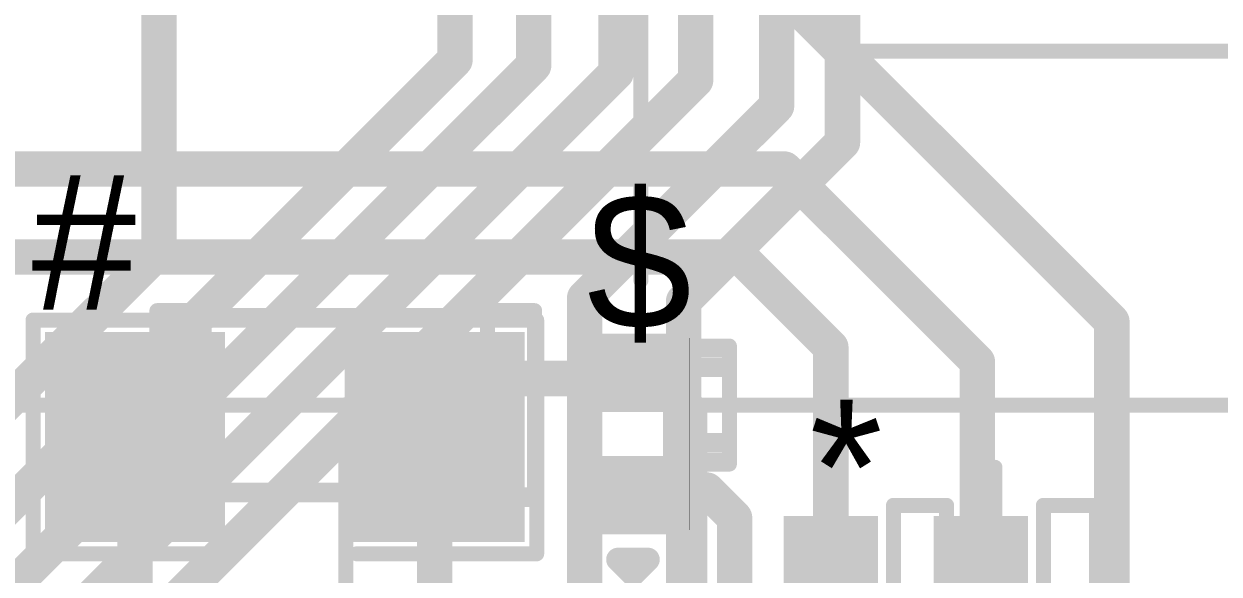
# Model space of a CAD drawing. Header units: millimetres. Extents: x -16 to 330, y -45 to 150.
# Drawn here: x 76.53 to 86.66, y 15.58 to 20.24 of the extents above; entities that cross this region are included whole.
import ezdxf

# ---------------------------------------------------------------- set-up
doc = ezdxf.new("R2010")
doc.units = ezdxf.units.MM
for name, color, linetype in [('BottomLayer', 5, 'Continuous'), ('Mechanical13', 56, 'Continuous'), ('TopLayer', 1, 'Continuous'), ('TopOverlay', 2, 'Continuous'), ('TopPaste', 8, 'Continuous'), ('TopSolder', 216, 'Continuous')]:
    doc.layers.add(name, color=color, linetype=linetype)
doc.styles.add('Arial', font='arial.ttf', dxfattribs={"height": 0.2})

# ---------------------------------------------------------------- blocks, each defined once
blk = doc.blocks.new('C___1206_40')
at = {"layer": 'TopLayer'}
for points in [[(-2.032, 0.889), (-0.508, 0.889), (-0.508, -0.889), (-2.032, -0.889)], [(0.508, 0.889), (2.032, 0.889), (2.032, -0.889), (0.508, -0.889)]]:
    blk.add_hatch(color=1, dxfattribs=at).paths.add_polyline_path(points)
at = {"layer": 'TopPaste'}
for points in [[(-2.032, 0.889), (-0.508, 0.889), (-0.508, -0.889), (-2.032, -0.889)], [(0.508, 0.889), (2.032, 0.889), (2.032, -0.889), (0.508, -0.889)]]:
    blk.add_hatch(color=8, dxfattribs=at).paths.add_polyline_path(points)
at = {"layer": 'TopSolder'}
for points in [[(-2.032, 0.889), (-0.508, 0.889), (-0.508, -0.889), (-2.032, -0.889)], [(0.508, 0.889), (2.032, 0.889), (2.032, -0.889), (0.508, -0.889)]]:
    blk.add_hatch(color=216, dxfattribs=at).paths.add_polyline_path(points)
at = {"layer": 'TopOverlay', "const_width": 0.127}
for points in [[(-2.1336, -0.9905999999999999), (-2.1336, 0.9905999999999999)], [(-2.1336, 0.9905999999999999), (-0.6096, 0.9905999999999999)], [(0.6096, 0.9905999999999999), (2.1336, 0.9905999999999999)], [(2.1336, -0.9905999999999999), (2.1336, 0.9905999999999999)], [(-2.1336, -0.9905999999999999), (-0.6096, -0.9905999999999999)], [(0.6096, -0.9905999999999999), (2.1336, -0.9905999999999999)]]:
    blk.add_lwpolyline(points, dxfattribs=at)
at = {"layer": 'TopOverlay', "const_width": 0.0635}
for points in [[(-2.16535, 0.9905999999999999, 1), (-2.10185, 0.9905999999999999, 1)], [(-2.16535, 0.9905999999999999, 1), (-2.10185, 0.9905999999999999, 1)], [(-0.64135, 0.9905999999999999, 1), (-0.57785, 0.9905999999999999, 1)], [(0.57785, 0.9905999999999999, 1), (0.64135, 0.9905999999999999, 1)], [(2.10185, 0.9905999999999999, 1), (2.16535, 0.9905999999999999, 1)], [(2.10185, 0.9905999999999999, 1), (2.16535, 0.9905999999999999, 1)], [(-2.16535, -0.9905999999999999, 1), (-2.10185, -0.9905999999999999, 1)], [(-2.16535, -0.9905999999999999, 1), (-2.10185, -0.9905999999999999, 1)], [(-0.64135, -0.9905999999999999, 1), (-0.57785, -0.9905999999999999, 1)], [(0.57785, -0.9905999999999999, 1), (0.64135, -0.9905999999999999, 1)], [(2.10185, -0.9905999999999999, 1), (2.16535, -0.9905999999999999, 1)], [(2.10185, -0.9905999999999999, 1), (2.16535, -0.9905999999999999, 1)]]:
    blk.add_lwpolyline(points, format="xyb", close=True, dxfattribs=at)
blk = doc.blocks.new('SOP_4_1_27_________B____2_6___60')
at = {"layer": 'TopLayer'}
for points in [[(-3.87499987, 1.03500047), (-2.37500033, 1.03500047), (-2.37500033, 0.23499953), (-3.87499987, 0.23499953)], [(2.37500033, 1.03500047), (3.87499987, 1.03500047), (3.87499987, 0.23499953), (2.37500033, 0.23499953)], [(2.37500033, 1.03500047), (3.87499987, 1.03500047), (3.87499987, 0.23499953), (2.37500033, 0.23499953)], [(-3.87499987, -0.23499953), (-2.37500033, -0.23499953), (-2.37500033, -1.03500047), (-3.87499987, -1.03500047)], [(2.37500033, -0.23499953), (3.87499987, -0.23499953), (3.87499987, -1.03500047), (2.37500033, -1.03500047)]]:
    blk.add_hatch(color=1, dxfattribs=at).paths.add_polyline_path(points)
at = {"layer": 'TopPaste'}
for points in [[(-3.87499987, 1.03500047), (-2.37500033, 1.03500047), (-2.37500033, 0.23499953), (-3.87499987, 0.23499953)], [(2.37500033, 1.03500047), (3.87499987, 1.03500047), (3.87499987, 0.23499953), (2.37500033, 0.23499953)], [(2.37500033, 1.03500047), (3.87499987, 1.03500047), (3.87499987, 0.23499953), (2.37500033, 0.23499953)], [(-3.87499987, -0.23499953), (-2.37500033, -0.23499953), (-2.37500033, -1.03500047), (-3.87499987, -1.03500047)], [(2.37500033, -0.23499953), (3.87499987, -0.23499953), (3.87499987, -1.03500047), (2.37500033, -1.03500047)]]:
    blk.add_hatch(color=8, dxfattribs=at).paths.add_polyline_path(points)
at = {"layer": 'TopSolder'}
for points in [[(-3.87499987, 1.03500047), (-2.37500033, 1.03500047), (-2.37500033, 0.23499953), (-3.87499987, 0.23499953)], [(2.37500033, 1.03500047), (3.87499987, 1.03500047), (3.87499987, 0.23499953), (2.37500033, 0.23499953)], [(2.37500033, 1.03500047), (3.87499987, 1.03500047), (3.87499987, 0.23499953), (2.37500033, 0.23499953)], [(-3.87499987, -0.23499953), (-2.37500033, -0.23499953), (-2.37500033, -1.03500047), (-3.87499987, -1.03500047)], [(2.37500033, -0.23499953), (3.87499987, -0.23499953), (3.87499987, -1.03500047), (2.37500033, -1.03500047)]]:
    blk.add_hatch(color=216, dxfattribs=at).paths.add_polyline_path(points)
at = {"layer": 'TopOverlay', "const_width": 0.127}
for points in [[(-1.778, 1.4478), (2.0828, 1.4478)], [(-4.1656, 0.7619999999999999), (-4.1656, 0.508)], [(-4.1656, 0.7619999999999999), (-4.0386, 0.635)], [(-4.0386, 0.635), (-4.1656, 0.508)], [(-1.778, -1.4478), (2.0828, -1.4478)]]:
    blk.add_lwpolyline(points, dxfattribs=at)
at = {"layer": 'TopOverlay', "const_width": 0.0635}
for points in [[(-1.80975, 1.4478, 1), (-1.74625, 1.4478, 1)], [(2.05105, 1.4478, 1), (2.11455, 1.4478, 1)], [(-4.19735, 0.7619999999999999, 1), (-4.13385, 0.7619999999999999, 1)], [(-4.19735, 0.7619999999999999, 1), (-4.13385, 0.7619999999999999, 1)], [(-4.070349999999999, 0.635, 1), (-4.00685, 0.635, 1)], [(-4.070349999999999, 0.635, 1), (-4.00685, 0.635, 1)], [(-4.19735, 0.508, 1), (-4.13385, 0.508, 1)], [(-4.19735, 0.508, 1), (-4.13385, 0.508, 1)], [(-1.80975, -1.4478, 1), (-1.74625, -1.4478, 1)], [(2.05105, -1.4478, 1), (2.11455, -1.4478, 1)]]:
    blk.add_lwpolyline(points, format="xyb", close=True, dxfattribs=at)
blk = doc.blocks.new('R___0402_98')
at = {"layer": 'TopLayer'}
for points in [[(-0.6985, -0.3175), (-0.6985, 0.3175), (-0.2412999999999999, 0.3175), (-0.2413, -0.3175)], [(0.2412999999999999, -0.3175), (0.2413, 0.3175), (0.6985, 0.3175), (0.6985, -0.3175)]]:
    blk.add_hatch(color=1, dxfattribs=at).paths.add_polyline_path(points)
at = {"layer": 'TopPaste'}
for points in [[(-0.6985, -0.3175), (-0.6985, 0.3175), (-0.2412999999999999, 0.3175), (-0.2413, -0.3175)], [(0.2412999999999999, -0.3175), (0.2413, 0.3175), (0.6985, 0.3175), (0.6985, -0.3175)]]:
    blk.add_hatch(color=8, dxfattribs=at).paths.add_polyline_path(points)
at = {"layer": 'TopSolder'}
for points in [[(-0.75350116, -0.37250116), (-0.75350116, 0.37250116), (-0.1862988399999999, 0.37250116), (-0.18629884, -0.37250116)], [(0.1862988399999999, -0.37250116), (0.18629884, 0.37250116), (0.75350116, 0.37250116), (0.75350116, -0.37250116)]]:
    blk.add_hatch(color=216, dxfattribs=at).paths.add_polyline_path(points)
at = {"layer": 'TopOverlay'}
for points, const_width in [([(-0.7874, 0.4064), (0.7874, 0.4064)], 0.127), ([(-0.7874, 0.4064), (-0.7874, -0.4064)], 0.127), ([(0.7874, 0.4064), (0.7874, -0.4064)], 0.127), ([(-0.7874, -0.4064), (0.7874, -0.4064)], 0.127), ([(-0.8128, -0.4318), (0.8128, -0.4318)], 0.0032258)]:
    blk.add_lwpolyline(points, dxfattribs=dict(at, const_width=const_width))
for points, const_width in [([(-0.8191499999999999, 0.4064, 1), (-0.7556499999999999, 0.4064, 1)], 0.0635), ([(-0.8191499999999999, 0.4064, 1), (-0.7556499999999999, 0.4064, 1)], 0.0635), ([(0.7556499999999999, 0.4064, 1), (0.8191499999999999, 0.4064, 1)], 0.0635), ([(0.7556499999999999, 0.4064, 1), (0.8191499999999999, 0.4064, 1)], 0.0635), ([(-0.8191499999999999, -0.4064, 1), (-0.7556499999999999, -0.4064, 1)], 0.0635), ([(-0.8191499999999999, -0.4064, 1), (-0.7556499999999999, -0.4064, 1)], 0.0635), ([(0.7556499999999999, -0.4064, 1), (0.8191499999999999, -0.4064, 1)], 0.0635), ([(0.7556499999999999, -0.4064, 1), (0.8191499999999999, -0.4064, 1)], 0.0635), ([(-0.81360518, -0.4318, 1), (-0.8119948199999999, -0.4318, 1)], 0.0016129), ([(0.8119948199999999, -0.4318, 1), (0.81360518, -0.4318, 1)], 0.0016129)]:
    blk.add_lwpolyline(points, format="xyb", close=True, dxfattribs=dict(at, const_width=const_width))
blk = doc.blocks.new('ABS_182')
at = {"layer": 'TopLayer'}
for points in [[(-3.60999913, 2.50000135), (-2.10999959, 2.50000135), (-2.10999959, 1.60000061), (-3.60999913, 1.60000061)], [(2.10999959, 2.50000135), (3.60999913, 2.50000135), (3.60999913, 1.60000061), (2.10999959, 1.60000061)], [(-3.60999913, -1.60000061), (-2.10999959, -1.60000061), (-2.10999959, -2.50000135), (-3.60999913, -2.50000135)], [(2.10999959, -1.60000061), (3.60999913, -1.60000061), (3.60999913, -2.50000135), (2.10999959, -2.50000135)]]:
    blk.add_hatch(color=1, dxfattribs=at).paths.add_polyline_path(points)
at = {"layer": 'TopPaste'}
for points in [[(-3.60999913, 2.50000135), (-2.10999959, 2.50000135), (-2.10999959, 1.60000061), (-3.60999913, 1.60000061)], [(2.10999959, 2.50000135), (3.60999913, 2.50000135), (3.60999913, 1.60000061), (2.10999959, 1.60000061)], [(-3.60999913, -1.60000061), (-2.10999959, -1.60000061), (-2.10999959, -2.50000135), (-3.60999913, -2.50000135)], [(2.10999959, -1.60000061), (3.60999913, -1.60000061), (3.60999913, -2.50000135), (2.10999959, -2.50000135)]]:
    blk.add_hatch(color=8, dxfattribs=at).paths.add_polyline_path(points)
at = {"layer": 'TopSolder'}
for points in [[(-3.60999913, 2.50000135), (-2.10999959, 2.50000135), (-2.10999959, 1.60000061), (-3.60999913, 1.60000061)], [(2.10999959, 2.50000135), (3.60999913, 2.50000135), (3.60999913, 1.60000061), (2.10999959, 1.60000061)], [(-3.60999913, -1.60000061), (-2.10999959, -1.60000061), (-2.10999959, -2.50000135), (-3.60999913, -2.50000135)], [(2.10999959, -1.60000061), (3.60999913, -1.60000061), (3.60999913, -2.50000135), (2.10999959, -2.50000135)]]:
    blk.add_hatch(color=216, dxfattribs=at).paths.add_polyline_path(points)
at = {"layer": 'TopOverlay'}
for points, const_width in [([(1.78999896, 2.50000008), (-1.78999896, 2.50000008)], 0.127), ([(-3.937, 2.0066), (-3.937, 2.2606)], 0.1999996), ([(-3.81, 2.1336), (-3.937, 2.2606)], 0.1999996), ([(-3.937, 2.0066), (-3.81, 2.1336)], 0.1999996), ([(-2.20000068, -1.27999998), (-2.20000068, 1.27999998)], 0.127), ([(2.20000068, -1.27999998), (2.20000068, 1.27999998)], 0.127), ([(1.78999896, -2.50000008), (-1.78999896, -2.50000008)], 0.127)]:
    blk.add_lwpolyline(points, dxfattribs=dict(at, const_width=const_width))
for points, const_width in [([(-1.82174896, 2.50000008, 1), (-1.75824896, 2.50000008, 1)], 0.0635), ([(1.75824896, 2.50000008, 1), (1.82174896, 2.50000008, 1)], 0.0635), ([(-3.9869999, 2.2606, 1), (-3.887000099999999, 2.2606, 1)], 0.0999998), ([(-3.9869999, 2.2606, 1), (-3.887000099999999, 2.2606, 1)], 0.0999998), ([(-3.8599999, 2.1336, 1), (-3.7600001, 2.1336, 1)], 0.0999998), ([(-3.8599999, 2.1336, 1), (-3.7600001, 2.1336, 1)], 0.0999998), ([(-3.9869999, 2.0066, 1), (-3.887000099999999, 2.0066, 1)], 0.0999998), ([(-3.9869999, 2.0066, 1), (-3.887000099999999, 2.0066, 1)], 0.0999998), ([(-2.23175068, 1.27999998, 1), (-2.16825068, 1.27999998, 1)], 0.0635), ([(2.16825068, 1.27999998, 1), (2.23175068, 1.27999998, 1)], 0.0635), ([(-2.23175068, -1.27999998, 1), (-2.16825068, -1.27999998, 1)], 0.0635), ([(2.16825068, -1.27999998, 1), (2.23175068, -1.27999998, 1)], 0.0635), ([(-1.82174896, -2.50000008, 1), (-1.75824896, -2.50000008, 1)], 0.0635), ([(1.75824896, -2.50000008, 1), (1.82174896, -2.50000008, 1)], 0.0635)]:
    blk.add_lwpolyline(points, format="xyb", close=True, dxfattribs=dict(at, const_width=const_width))

msp = doc.modelspace()

# ---------------------------------------------------------------- linework, layer by layer
at = {"layer": 'BottomLayer', "const_width": 0.2999994}
for points in [[(83.4643873, 19.2353819), (83.4643873, 25.57561052)], [(81.54608277999999, 19.82410564), (81.54608277999999, 25.27894106)], [(82.9055873, 19.54227486), (82.9055873, 25.10778824)], [(82.2197873, 19.76121016), (82.2197873, 24.81581016)], [(80.18121378, 19.93243664), (80.18121378, 24.10381006)], [(80.8481873, 19.88821016), (80.8481873, 22.88541016)], [(77.6731873, 18.31341016), (77.6731873, 21.56461016)], [(70.9929873, 10.74421016), (80.18121378, 19.93243664)], [(71.1453873, 10.18541016), (80.8481873, 19.88821016)], [(71.3485873, 9.62661016), (81.54608277999999, 19.82410564)], [(72.1613873, 9.70281016), (82.2197873, 19.76121016)], [(81.2799873, 17.91667486), (82.9055873, 19.54227486)], [(82.1181873, 17.8891819), (83.4643873, 19.2353819)], [(70.7135873, 11.35381016), (77.6731873, 18.31341016)], [(81.2799873, 3.12421016), (81.2799873, 17.91667486)], [(82.1181873, 3.20041016), (82.1181873, 17.8891819)]]:
    msp.add_lwpolyline(points, dxfattribs=at)
at = {"layer": 'BottomLayer', "const_width": 0.1499997}
for points in [[(80.1062152, 19.93243664, 1), (80.25621235999999, 19.93243664, 1)], [(80.1062152, 19.93243664, 1), (80.25621235999999, 19.93243664, 1)], [(80.77318872, 19.88821016, 1), (80.92318587999999, 19.88821016, 1)], [(80.77318872, 19.88821016, 1), (80.92318587999999, 19.88821016, 1)], [(81.47108419999999, 19.82410564, 1), (81.62108136, 19.82410564, 1)], [(81.47108419999999, 19.82410564, 1), (81.62108136, 19.82410564, 1)], [(82.14478872, 19.76121016, 1), (82.29478587999999, 19.76121016, 1)], [(82.14478872, 19.76121016, 1), (82.29478587999999, 19.76121016, 1)], [(82.83058872, 19.54227486, 1), (82.98058587999999, 19.54227486, 1)], [(82.83058872, 19.54227486, 1), (82.98058587999999, 19.54227486, 1)], [(83.38938872, 19.2353819, 1), (83.53938588, 19.2353819, 1)], [(83.38938872, 19.2353819, 1), (83.53938588, 19.2353819, 1)], [(77.59818872, 18.31341016, 1), (77.74818588, 18.31341016, 1)], [(77.59818872, 18.31341016, 1), (77.74818588, 18.31341016, 1)], [(81.20498871999999, 17.91667486, 1), (81.35498587999999, 17.91667486, 1)], [(81.20498871999999, 17.91667486, 1), (81.35498587999999, 17.91667486, 1)], [(82.04318872, 17.8891819, 1), (82.19318587999999, 17.8891819, 1)], [(82.04318872, 17.8891819, 1), (82.19318587999999, 17.8891819, 1)]]:
    msp.add_lwpolyline(points, format="xyb", close=True, dxfattribs=at)
at = {"layer": 'Mechanical13', "const_width": 0.127}
for points in [[(81.7562373, 18.06407868), (81.7562373, 26.00881006)], [(81.7562373, 18.06407868), (81.7562373, 26.00881006)], [(83.56150674, 20.00880936), (91.50623811999999, 20.00880936)], [(83.56150674, 20.00880936), (91.50623811999999, 20.00880936)], [(77.65623787999999, 17.80880868), (78.05623708, 17.80880868)], [(77.65623787999999, 17.76880876), (77.65623787999999, 17.80880868)], [(77.65623787999999, 17.76880876), (80.85623655999999, 17.76880876)], [(77.65623787999999, 16.24880926), (77.65623787999999, 17.76880876)], [(78.05623708, 17.76880876), (78.05623708, 17.80880868)], [(78.05623708, 16.24880926), (78.05623708, 17.76880876)], [(80.45623735999999, 17.80880868), (80.85623655999999, 17.80880868)], [(80.45623735999999, 17.76880876), (80.45623735999999, 17.80880868)], [(80.45623735999999, 16.24880926), (80.45623735999999, 17.76880876)], [(80.85623655999999, 17.76880876), (80.85623655999999, 17.80880868)], [(80.85623655999999, 16.24880926), (80.85623655999999, 17.76880876)], [(78.05623708, 17.72880884), (80.45623735999999, 17.72880884)], [(82.0062368, 17.50880928), (82.50623834, 17.50880928)], [(82.0062368, 17.47380808), (82.0062368, 17.50880928)], [(82.0062368, 17.47380808), (82.50623834, 17.47380808)], [(82.0062368, 17.34380834), (82.0062368, 17.47380808)], [(82.50623834, 17.47380808), (82.50623834, 17.50880928)], [(82.50623834, 17.34380834), (82.50623834, 17.47380808)], [(82.0062368, 17.34380834), (82.50623834, 17.34380834)], [(82.0062368, 17.30880968), (82.0062368, 17.34380834)], [(82.0062368, 17.30880968), (82.50623834, 17.30880968)], [(82.0062368, 16.70880834), (82.0062368, 17.30880968)], [(82.50623834, 17.30880968), (82.50623834, 17.34380834)], [(82.50623834, 16.70880834), (82.50623834, 17.30880968)], [(72.25623598, 17.00881028), (80.20096735999999, 17.00881028)], [(72.25623598, 17.00881028), (80.20096735999999, 17.00881028)], [(75.2838728, 17.00881028), (79.25623722, 17.00881028)], [(75.2838728, 17.00881028), (79.25623722, 17.00881028)], [(79.25623722, 9.064078899999998), (79.25623722, 17.00881028)], [(79.25623722, 9.064078899999998), (79.25623722, 17.00881028)], [(82.2562363, 17.00881028), (90.20096767999999, 17.00881028)], [(82.2562363, 17.00881028), (90.20096767999999, 17.00881028)], [(82.2562363, 13.03644332), (82.2562363, 17.00881028)], [(82.2562363, 13.03644332), (82.2562363, 17.00881028)], [(82.0062368, 16.70880834), (82.50623834, 16.70880834)], [(82.0062368, 16.67380968), (82.0062368, 16.70880834)], [(82.0062368, 16.67380968), (82.50623834, 16.67380968)], [(82.0062368, 16.54380994), (82.0062368, 16.67380968)], [(82.50623834, 16.67380968), (82.50623834, 16.70880834)], [(82.50623834, 16.54380994), (82.50623834, 16.67380968)], [(82.0062368, 16.54380994), (82.50623834, 16.54380994)], [(82.0062368, 16.50880874), (82.0062368, 16.54380994)], [(82.50623834, 16.50880874), (82.50623834, 16.54380994)], [(82.0062368, 16.50880874), (82.50623834, 16.50880874)], [(84.75623638, 12.50880912), (84.75623638, 16.48117354)], [(84.75623638, 12.50880912), (84.75623638, 16.48117354)], [(77.65623787999999, 16.20880934), (77.65623787999999, 16.24880926)], [(77.65623787999999, 16.24880926), (80.85623655999999, 16.24880926)], [(78.05623708, 16.28880918), (80.45623735999999, 16.28880918)], [(78.05623708, 16.20880934), (78.05623708, 16.24880926)], [(80.45623735999999, 16.20880934), (80.45623735999999, 16.24880926)], [(80.85623655999999, 16.20880934), (80.85623655999999, 16.24880926)], [(77.65623787999999, 16.20880934), (78.05623708, 16.20880934)], [(80.45623735999999, 16.20880934), (80.85623655999999, 16.20880934)], [(83.8962381, 16.15880944), (84.34623719999999, 16.15880944)], [(83.8962381, 15.108809), (83.8962381, 16.15880944)], [(84.34623719999999, 15.108809), (84.34623719999999, 16.15880944)], [(85.1662381, 16.15880944), (85.6162372, 16.15880944)], [(85.1662381, 15.108809), (85.1662381, 16.15880944)], [(85.6162372, 15.108809), (85.6162372, 16.15880944)]]:
    msp.add_lwpolyline(points, dxfattribs=at)
at = {"layer": 'Mechanical13'}
for points, const_width in [([(83.52975674, 20.00880936, 1), (83.59325674, 20.00880936, 1)], 0.0635), ([(83.52975674, 20.00880936, 1), (83.59325674, 20.00880936, 1)], 0.0635), ([(81.7244873, 18.06407868, 1), (81.7879873, 18.06407868, 1)], 0.0635), ([(81.7244873, 18.06407868, 1), (81.7879873, 18.06407868, 1)], 0.0635), ([(77.62448788, 17.80880868, 1), (77.68798788, 17.80880868, 1)], 0.0635), ([(77.62448788, 17.80880868, 1), (77.68798788, 17.80880868, 1)], 0.0635), ([(77.62448788, 17.76880876, 1), (77.68798788, 17.76880876, 1)], 0.0635), ([(77.62448788, 17.76880876, 1), (77.68798788, 17.76880876, 1)], 0.0635), ([(77.62448788, 17.76880876, 1), (77.68798788, 17.76880876, 1)], 0.0635), ([(78.02448708, 17.80880868, 1), (78.08798707999999, 17.80880868, 1)], 0.0635), ([(78.02448708, 17.80880868, 1), (78.08798707999999, 17.80880868, 1)], 0.0635), ([(78.02448708, 17.76880876, 1), (78.08798707999999, 17.76880876, 1)], 0.0635), ([(78.02448708, 17.76880876, 1), (78.08798707999999, 17.76880876, 1)], 0.0635), ([(80.42448736, 17.80880868, 1), (80.48798736, 17.80880868, 1)], 0.0635), ([(80.42448736, 17.80880868, 1), (80.48798736, 17.80880868, 1)], 0.0635), ([(80.42448736, 17.76880876, 1), (80.48798736, 17.76880876, 1)], 0.0635), ([(80.42448736, 17.76880876, 1), (80.48798736, 17.76880876, 1)], 0.0635), ([(80.82448656, 17.80880868, 1), (80.88798656, 17.80880868, 1)], 0.0635), ([(80.82448656, 17.80880868, 1), (80.88798656, 17.80880868, 1)], 0.0635), ([(80.82448656, 17.76880876, 1), (80.88798656, 17.76880876, 1)], 0.0635), ([(80.82448656, 17.76880876, 1), (80.88798656, 17.76880876, 1)], 0.0635), ([(80.82448656, 17.76880876, 1), (80.88798656, 17.76880876, 1)], 0.0635), ([(78.02448708, 17.72880884, 1), (78.08798707999999, 17.72880884, 1)], 0.0635), ([(80.42448736, 17.72880884, 1), (80.48798736, 17.72880884, 1)], 0.0635), ([(81.9744868, 17.50880928, 1), (82.0379868, 17.50880928, 1)], 0.0635), ([(81.9744868, 17.50880928, 1), (82.0379868, 17.50880928, 1)], 0.0635), ([(81.9744868, 17.47380808, 1), (82.0379868, 17.47380808, 1)], 0.0635), ([(81.9744868, 17.47380808, 1), (82.0379868, 17.47380808, 1)], 0.0635), ([(81.9744868, 17.47380808, 1), (82.0379868, 17.47380808, 1)], 0.0635), ([(82.47448834, 17.50880928, 1), (82.53798834, 17.50880928, 1)], 0.0635), ([(82.47448834, 17.50880928, 1), (82.53798834, 17.50880928, 1)], 0.0635), ([(82.47448834, 17.47380808, 1), (82.53798834, 17.47380808, 1)], 0.0635), ([(82.47448834, 17.47380808, 1), (82.53798834, 17.47380808, 1)], 0.0635), ([(82.47448834, 17.47380808, 1), (82.53798834, 17.47380808, 1)], 0.0635), ([(81.9744868, 17.34380834, 1), (82.0379868, 17.34380834, 1)], 0.0635), ([(81.9744868, 17.34380834, 1), (82.0379868, 17.34380834, 1)], 0.0635), ([(81.9744868, 17.34380834, 1), (82.0379868, 17.34380834, 1)], 0.0635), ([(81.9744868, 17.30880968, 1), (82.0379868, 17.30880968, 1)], 0.0635), ([(81.9744868, 17.30880968, 1), (82.0379868, 17.30880968, 1)], 0.0635), ([(81.9744868, 17.30880968, 1), (82.0379868, 17.30880968, 1)], 0.0635), ([(82.47448834, 17.34380834, 1), (82.53798834, 17.34380834, 1)], 0.0635), ([(82.47448834, 17.34380834, 1), (82.53798834, 17.34380834, 1)], 0.0635), ([(82.47448834, 17.34380834, 1), (82.53798834, 17.34380834, 1)], 0.0635), ([(82.47448834, 17.30880968, 1), (82.53798834, 17.30880968, 1)], 0.0635), ([(82.47448834, 17.30880968, 1), (82.53798834, 17.30880968, 1)], 0.0635), ([(82.47448834, 17.30880968, 1), (82.53798834, 17.30880968, 1)], 0.0635), ([(79.25941222, 17.00881028, 1), (79.25306221999999, 17.00881028, 1)], 0.127), ([(79.25941222, 17.00881028, 1), (79.25306221999999, 17.00881028, 1)], 0.127), ([(79.22131222, 17.00881028, 1), (79.28481221999999, 17.00881028, 1)], 0.0635), ([(79.22131222, 17.00881028, 1), (79.28481221999999, 17.00881028, 1)], 0.0635), ([(79.22448721999999, 17.00881028, 1), (79.28798721999999, 17.00881028, 1)], 0.0635), ([(79.22448721999999, 17.00881028, 1), (79.28798721999999, 17.00881028, 1)], 0.0635), ([(79.22448721999999, 17.00881028, 1), (79.28798721999999, 17.00881028, 1)], 0.0635), ([(79.22448721999999, 17.00881028, 1), (79.28798721999999, 17.00881028, 1)], 0.0635), ([(79.22766222, 17.00881028, 1), (79.29116221999999, 17.00881028, 1)], 0.0635), ([(79.22766222, 17.00881028, 1), (79.29116221999999, 17.00881028, 1)], 0.0635), ([(80.16921736, 17.00881028, 1), (80.23271736, 17.00881028, 1)], 0.0635), ([(80.16921736, 17.00881028, 1), (80.23271736, 17.00881028, 1)], 0.0635), ([(82.2594113, 17.00881028, 1), (82.2530613, 17.00881028, 1)], 0.127), ([(82.2594113, 17.00881028, 1), (82.2530613, 17.00881028, 1)], 0.127), ([(82.2213113, 17.00881028, 1), (82.28481129999999, 17.00881028, 1)], 0.0635), ([(82.2213113, 17.00881028, 1), (82.28481129999999, 17.00881028, 1)], 0.0635), ([(82.2244863, 17.00881028, 1), (82.2879863, 17.00881028, 1)], 0.0635), ([(82.2244863, 17.00881028, 1), (82.2879863, 17.00881028, 1)], 0.0635), ([(82.2244863, 17.00881028, 1), (82.2879863, 17.00881028, 1)], 0.0635), ([(82.2244863, 17.00881028, 1), (82.2879863, 17.00881028, 1)], 0.0635), ([(82.2276613, 17.00881028, 1), (82.29116129999998, 17.00881028, 1)], 0.0635), ([(82.2276613, 17.00881028, 1), (82.29116129999998, 17.00881028, 1)], 0.0635), ([(81.9744868, 16.70880834, 1), (82.0379868, 16.70880834, 1)], 0.0635), ([(81.9744868, 16.70880834, 1), (82.0379868, 16.70880834, 1)], 0.0635), ([(81.9744868, 16.70880834, 1), (82.0379868, 16.70880834, 1)], 0.0635), ([(81.9744868, 16.67380968, 1), (82.0379868, 16.67380968, 1)], 0.0635), ([(81.9744868, 16.67380968, 1), (82.0379868, 16.67380968, 1)], 0.0635), ([(81.9744868, 16.67380968, 1), (82.0379868, 16.67380968, 1)], 0.0635), ([(82.47448834, 16.70880834, 1), (82.53798834, 16.70880834, 1)], 0.0635), ([(82.47448834, 16.70880834, 1), (82.53798834, 16.70880834, 1)], 0.0635), ([(82.47448834, 16.70880834, 1), (82.53798834, 16.70880834, 1)], 0.0635), ([(82.47448834, 16.67380968, 1), (82.53798834, 16.67380968, 1)], 0.0635), ([(82.47448834, 16.67380968, 1), (82.53798834, 16.67380968, 1)], 0.0635), ([(82.47448834, 16.67380968, 1), (82.53798834, 16.67380968, 1)], 0.0635), ([(81.9744868, 16.54380994, 1), (82.0379868, 16.54380994, 1)], 0.0635), ([(81.9744868, 16.54380994, 1), (82.0379868, 16.54380994, 1)], 0.0635), ([(81.9744868, 16.54380994, 1), (82.0379868, 16.54380994, 1)], 0.0635), ([(82.47448834, 16.54380994, 1), (82.53798834, 16.54380994, 1)], 0.0635), ([(82.47448834, 16.54380994, 1), (82.53798834, 16.54380994, 1)], 0.0635), ([(82.47448834, 16.54380994, 1), (82.53798834, 16.54380994, 1)], 0.0635), ([(81.9744868, 16.50880874, 1), (82.0379868, 16.50880874, 1)], 0.0635), ([(81.9744868, 16.50880874, 1), (82.0379868, 16.50880874, 1)], 0.0635), ([(82.47448834, 16.50880874, 1), (82.53798834, 16.50880874, 1)], 0.0635), ([(82.47448834, 16.50880874, 1), (82.53798834, 16.50880874, 1)], 0.0635), ([(84.72448638, 16.48117354, 1), (84.78798637999999, 16.48117354, 1)], 0.0635), ([(84.72448638, 16.48117354, 1), (84.78798637999999, 16.48117354, 1)], 0.0635), ([(77.62448788, 16.24880926, 1), (77.68798788, 16.24880926, 1)], 0.0635), ([(77.62448788, 16.24880926, 1), (77.68798788, 16.24880926, 1)], 0.0635), ([(77.62448788, 16.24880926, 1), (77.68798788, 16.24880926, 1)], 0.0635), ([(78.02448708, 16.28880918, 1), (78.08798707999999, 16.28880918, 1)], 0.0635), ([(78.02448708, 16.24880926, 1), (78.08798707999999, 16.24880926, 1)], 0.0635), ([(78.02448708, 16.24880926, 1), (78.08798707999999, 16.24880926, 1)], 0.0635), ([(80.42448736, 16.28880918, 1), (80.48798736, 16.28880918, 1)], 0.0635), ([(80.42448736, 16.24880926, 1), (80.48798736, 16.24880926, 1)], 0.0635), ([(80.42448736, 16.24880926, 1), (80.48798736, 16.24880926, 1)], 0.0635), ([(80.82448656, 16.24880926, 1), (80.88798656, 16.24880926, 1)], 0.0635), ([(80.82448656, 16.24880926, 1), (80.88798656, 16.24880926, 1)], 0.0635), ([(80.82448656, 16.24880926, 1), (80.88798656, 16.24880926, 1)], 0.0635), ([(77.62448788, 16.20880934, 1), (77.68798788, 16.20880934, 1)], 0.0635), ([(77.62448788, 16.20880934, 1), (77.68798788, 16.20880934, 1)], 0.0635), ([(78.02448708, 16.20880934, 1), (78.08798707999999, 16.20880934, 1)], 0.0635), ([(78.02448708, 16.20880934, 1), (78.08798707999999, 16.20880934, 1)], 0.0635), ([(80.42448736, 16.20880934, 1), (80.48798736, 16.20880934, 1)], 0.0635), ([(80.42448736, 16.20880934, 1), (80.48798736, 16.20880934, 1)], 0.0635), ([(80.82448656, 16.20880934, 1), (80.88798656, 16.20880934, 1)], 0.0635), ([(80.82448656, 16.20880934, 1), (80.88798656, 16.20880934, 1)], 0.0635), ([(83.86448809999999, 16.15880944, 1), (83.9279881, 16.15880944, 1)], 0.0635), ([(83.86448809999999, 16.15880944, 1), (83.9279881, 16.15880944, 1)], 0.0635), ([(84.3144872, 16.15880944, 1), (84.37798719999999, 16.15880944, 1)], 0.0635), ([(84.3144872, 16.15880944, 1), (84.37798719999999, 16.15880944, 1)], 0.0635), ([(85.1344881, 16.15880944, 1), (85.1979881, 16.15880944, 1)], 0.0635), ([(85.1344881, 16.15880944, 1), (85.1979881, 16.15880944, 1)], 0.0635), ([(85.5844872, 16.15880944, 1), (85.64798719999999, 16.15880944, 1)], 0.0635), ([(85.5844872, 16.15880944, 1), (85.64798719999999, 16.15880944, 1)], 0.0635)]:
    msp.add_lwpolyline(points, format="xyb", close=True, dxfattribs=dict(at, const_width=const_width))
at = {"layer": 'TopLayer', "const_width": 0.2999994}
for points in [[(82.90442906, 20.5588108), (85.74652904, 17.71671082)], [(68.55443744, 19.00881136), (82.97218864, 19.00881136)], [(82.97218864, 19.00881136), (84.6073873, 17.3736127)], [(74.00669221999999, 18.26361092), (82.59978654, 18.26361092)], [(82.59978654, 18.26361092), (83.36563718, 17.49776028)], [(85.74652904, 12.2669935), (85.74652904, 17.71671082)], [(83.36563718, 15.31781036), (83.36563718, 17.49776028)], [(84.6073873, 15.31781036), (84.6073873, 17.3736127)], [(80.00998729999999, 16.73861016), (80.50528729999999, 17.23391016)], [(80.50528729999999, 17.23391016), (81.73718729999999, 17.23391016)], [(77.4699873, 12.6175643), (77.4699873, 16.73861016)], [(80.00998729999999, 15.04709462), (80.00998729999999, 16.73861016)], [(81.61018729999999, 16.29411016), (81.61568385999999, 16.2886136)], [(81.61568385999999, 16.2886136), (82.3141864, 16.2886136)], [(82.3141864, 16.2886136), (82.5499873, 16.0528127)], [(82.5499873, 12.35931996), (82.5499873, 16.0528127)]]:
    msp.add_lwpolyline(points, dxfattribs=at)
at = {"layer": 'TopLayer', "const_width": 0.1499997}
for points in [[(82.89719005999999, 19.00881136, 1), (83.04718722, 19.00881136, 1)], [(82.89719005999999, 19.00881136, 1), (83.04718722, 19.00881136, 1)], [(82.52478796, 18.26361092, 1), (82.67478512, 18.26361092, 1)], [(82.52478796, 18.26361092, 1), (82.67478512, 18.26361092, 1)], [(85.67153046, 17.71671082, 1), (85.82152762, 17.71671082, 1)], [(85.67153046, 17.71671082, 1), (85.82152762, 17.71671082, 1)], [(83.2906386, 17.49776028, 1), (83.44063575999999, 17.49776028, 1)], [(83.2906386, 17.49776028, 1), (83.44063575999999, 17.49776028, 1)], [(84.53238872, 17.3736127, 1), (84.68238588, 17.3736127, 1)], [(84.53238872, 17.3736127, 1), (84.68238588, 17.3736127, 1)], [(80.43028872, 17.23391016, 1), (80.58028587999999, 17.23391016, 1)], [(80.43028872, 17.23391016, 1), (80.58028587999999, 17.23391016, 1)], [(81.66218872, 17.23391016, 1), (81.81218588, 17.23391016, 1)], [(77.39498872, 16.73861016, 1), (77.54498588, 16.73861016, 1)], [(79.93498871999999, 16.73861016, 1), (80.08498588, 16.73861016, 1)], [(79.93498871999999, 16.73861016, 1), (80.08498588, 16.73861016, 1)], [(81.53518872, 16.29411016, 1), (81.68518587999999, 16.29411016, 1)], [(81.54068527999999, 16.2886136, 1), (81.69068244, 16.2886136, 1)], [(81.54068527999999, 16.2886136, 1), (81.69068244, 16.2886136, 1)], [(82.23918782, 16.2886136, 1), (82.38918498, 16.2886136, 1)], [(82.23918782, 16.2886136, 1), (82.38918498, 16.2886136, 1)], [(82.47498872, 16.0528127, 1), (82.62498588, 16.0528127, 1)], [(82.47498872, 16.0528127, 1), (82.62498588, 16.0528127, 1)]]:
    msp.add_lwpolyline(points, format="xyb", close=True, dxfattribs=at)

# ---------------------------------------------------------------- block references
msp.add_blockref('C___1206_40', (78.7399873, 16.73861016))
for name, p, rotation in [('R___0402_98', (81.73718729999999, 16.76401016), 90), ('SOP_4_1_27_________B____2_6___60', (84.00063718, 12.19281026), 90), ('ABS_182', (79.55563717999999, 11.76280858), 270)]:
    msp.add_blockref(name, p, dxfattribs=dict(rotation=rotation))

# ---------------------------------------------------------------- texts
at = {"layer": 'TopOverlay', "style": 'Arial'}
for s, p in [('#', (76.5936873, 17.81767582)), ('$', (81.2990373, 17.65399568)), ('*', (83.18498729999999, 15.91207892))]:
    msp.add_text(s, height=1.143, dxfattribs=at).set_placement(p)

doc.saveas('drawing.dxf')
